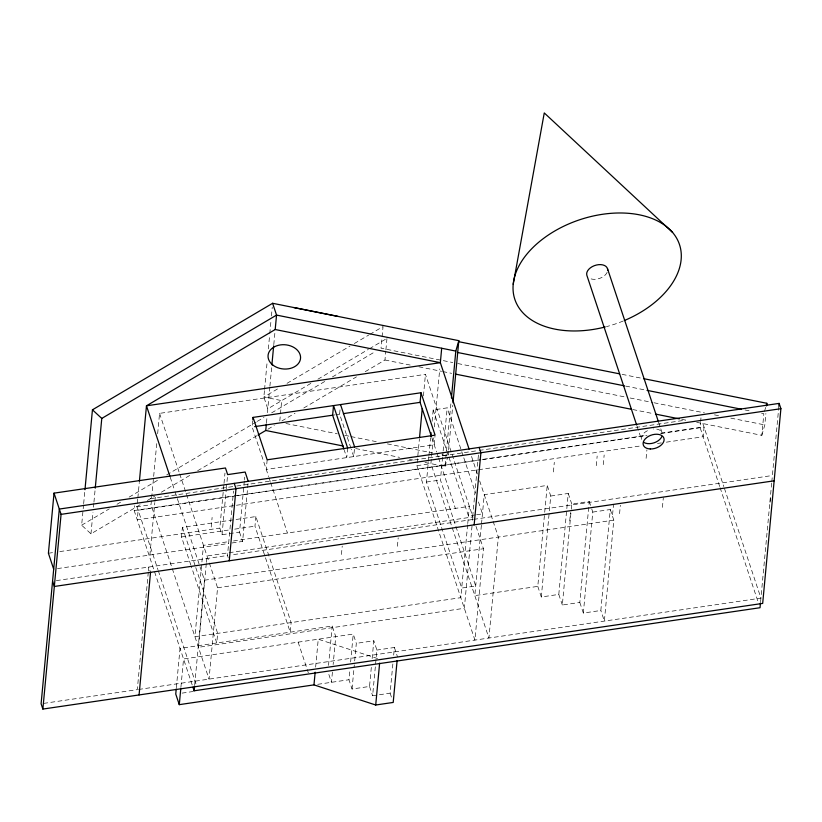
<?xml version="1.0" encoding="UTF-8"?>
<svg xmlns="http://www.w3.org/2000/svg" width="822" height="822" viewBox="0 0 822 822"><rect width="100%" height="100%" fill="white"/><g stroke="black" fill="none" stroke-linecap="round" stroke-linejoin="round"><path stroke-width="0.62" stroke-dasharray="4.11 3.08" d="M140.069 504.79L90.975 533.817L81.645 525.196L83.546 504.913M83.669 503.639L84.974 489.696M90.975 533.817L92.989 512.26M93.472 507.184L93.821 503.383M93.944 502.119L95.126 489.439M192.173 684.89L134.181 510.544L134.633 505.736M137.736 499.108L137.017 506.773L151.012 504.718L156.951 441.28M137.86 497.824L139.298 482.493M157.66 433.677L159.56 413.374L425.447 374.349L472.886 516.935L472.29 523.275M148.299 572.153L137.305 689.637L42.364 703.581M148.422 570.879L148.782 567.046L150.539 572.348M149.902 555.025L154.803 502.602M154.926 501.328L155.399 496.211M190.817 564.991L181.498 536.961L182.392 527.344L255.858 516.565L291.132 622.583L290.228 632.2L254.964 526.172L255.858 516.565M176.35 687.706L180.028 648.373L332.211 626.035L335.746 636.639L333.136 664.546M180.943 686.894L183.553 658.977L353.234 634.07L356.316 643.349L354.426 663.652M194.701 684.777L204.483 580.209L175.065 491.803M206.281 563.573L198.451 647.304L464.338 608.28L472.167 524.549M206.404 562.31L206.99 555.96L472.886 516.935M211.213 527.036L212.117 517.418M244.309 480.993L239.531 532.142L222.032 534.711L219.834 528.084L223.892 484.61M224.016 483.326L224.971 473.102M222.032 534.711L226.225 489.953M226.338 488.679L227.653 474.613M209.343 563.029L217.573 587.771L209.035 679.116L151.012 504.718M228.197 557.614L227.499 555.487L233.52 491.053M244.432 479.719L244.668 477.161M252.724 420.998L252.159 427.008L268.66 476.626M232.112 542.962L242.613 541.421L247.514 488.998M247.638 487.713L248.11 482.596M264.448 390.707L263.852 397.036L267.777 408.842L311.302 383.114M264.561 389.433L267.171 361.567M268.352 348.898L269.657 334.955M269.78 333.691L270.962 321.022M271.435 315.956L272.267 307.089M266.472 422.847L266.945 417.751M267.417 412.665L269.78 387.439M269.904 386.176L271.661 367.29M273.788 344.623L274.959 332.037M267.171 459.806L266.266 469.424L434.201 444.774L434.982 436.359M279.788 420.977L281.689 400.622L263.852 397.036L278.196 388.549M315.638 667.115L318.248 639.208L379.99 659.336M350.912 448.103L339.63 414.175L340.072 409.366M347.634 447.99L346.74 457.607L344.315 450.343M328.533 665.368L332.211 626.035M341.438 554.49L342.229 546.075M332.417 672.16L331.472 682.311L328.338 672.889M354.405 449.367L353.737 456.58L351.313 449.315M371.318 667.423L369.54 686.452L352.052 689.021L348.96 679.743L349.915 669.591M350.624 661.987L353.234 634.07M352.052 689.021L354.303 664.916M365.215 371.678L384.953 360.005L385.795 351.097M385.908 349.823L386.977 338.366M372.15 658.545L373.815 640.78L356.316 643.349M392.844 663.981L390.121 693.162L372.623 695.731L376.897 650.058L373.815 640.78M397.416 546.27L398.197 537.855M393.676 655.103L394.396 647.489L376.897 650.058M476.02 526.357L483.459 548.736L474.921 640.091L416.908 465.694L419.395 439.051M423.433 395.916L425.447 374.349M442.565 457.217L440.438 479.986L475.702 586.004L461.707 588.059L426.443 482.041L428.334 461.8M428.457 460.536L428.807 456.734M428.93 455.47L430.584 437.756M432.125 421.306L433.184 409.921L447.178 407.866L461.368 450.528M493.118 521.323L498.358 537.074L488.915 638.036L430.903 463.639L433.389 436.965M434.335 426.895L439.749 368.975M442.688 455.943L443.037 452.151M443.161 450.888L447.178 407.866M425.025 462.457L445.01 466.475L451.062 401.804M448.493 450.98L448.021 456.056L441.229 454.689M448.617 449.716L452.768 405.328M467.626 524.806L460.813 597.676L194.927 636.711L203.466 545.356L228.526 541.677M467.749 523.542L469.352 506.331L233.54 540.948M478.425 455.018L472.393 519.545L231.301 554.932M481.384 525.279L474.808 595.621L537.783 586.384L544.596 513.534M481.507 524.015L484.25 494.659L547.226 485.422L550.75 496.026L549.312 511.356M544.709 512.26L547.226 485.422M550.75 496.026L568.238 493.457L558.796 594.419L541.308 596.988L549.199 512.63M553.401 471.941L554.305 462.334M569.718 520.984L570.509 512.568M571.29 509.167L571.773 504.061L589.261 501.492L579.818 602.454L562.33 605.013L571.167 510.441M596.258 465.653L597.162 456.035M592.785 512.085L610.284 509.527L600.841 610.489L583.343 613.048L592.785 512.085L591.224 507.38M603.256 464.625L604.16 455.008M612.575 514.695L613.469 505.078M610.284 509.527L613.808 520.12L604.365 621.083L600.841 610.489M619.572 513.668L620.363 505.253M646.113 458.337L646.904 449.922M662.429 507.369L663.323 497.762M719.692 486.47L700.067 427.481L700.519 422.672M700.632 421.47L700.971 417.864M696.707 422.333L761.819 435.341L763.844 413.713L760.073 412.952M761.819 435.341L764.809 424.923L765.888 413.466M760.586 601.714L771.673 483.151M771.796 481.877L778.896 405.924M770.666 498.286L769.69 504.359M764.511 411.39L765.837 406.756M445.01 466.475L447.692 457.186M287.032 383.329L349.946 346.134M354.354 343.524L368.708 335.047M369.808 334.39L383.052 326.56L381.028 348.199L452.758 362.533M317.888 379.219L368.338 349.391M369.438 348.744L385.888 339.013M81.645 525.196L109.264 508.869M117.001 504.297L121.42 501.687M129.157 497.115L160.085 478.825M166.712 474.911L256.197 422.005M257.296 421.347L263.934 417.432M271.661 412.86L324.69 381.5M332.417 376.938L375.51 351.456M147.302 500.516L154.793 496.087M161.389 492.183L191.043 474.643M197.64 470.749L256.967 435.67M267.9 429.218L274.322 425.416M281.864 420.956L295.026 413.178M303.801 407.989L356.44 376.866M332.633 415.202L334.965 414.863M336.126 414.689L339.63 414.175M150.395 498.677L235.482 486.192M236.746 486.008L477.921 450.61M479.185 450.425L685.651 420.114L680.616 419.107M416.908 465.694L430.903 463.639M134.181 510.544L233.15 496.015M234.414 495.83L646.78 435.3M660.734 433.256L700.067 427.481M235.719 495.892L138.168 510.205L137.264 519.823L477.305 469.907M236.993 495.697L480.911 459.899M482.175 459.714L646.996 435.516M660.95 433.471L704.053 427.142L703.149 436.759L666.354 442.164M478.579 469.722L640.985 445.884M657.477 443.469L661.278 442.904M426.443 482.041L440.438 479.986M48.406 553.247L53.481 552.497M59.831 551.572L219.834 528.084M181.498 536.961L229.626 529.892M234.691 529.152L254.964 526.172M57.489 568.588L228.619 543.476M475.455 514.921L468.458 515.949L448.997 457.453M476.616 514.747L482.452 513.894L477.582 499.273M56.369 580.609L227.499 555.487M473.657 519.36L772.392 475.506M204.483 580.209L613.808 520.12M217.573 587.771L483.459 548.736M138.569 689.463L760.925 598.108L724.223 487.765M182.094 693.121L193.509 691.446M317.724 684.325L348.96 679.743M622.131 374.359L642.27 378.377M625.665 386.083L645.763 390.101M744.999 409.942L751.277 411.195M457.782 363.54L625.141 396.995M630.176 398.002L652.822 402.533M654.086 402.78L704.413 412.85M714.482 414.863L720.771 416.117M730.84 418.131L764.809 424.923M384.953 360.005L412.634 365.533M418.922 366.797L441.568 371.318M442.832 371.575L451.638 373.332M632.806 409.551L652.935 413.579M285.933 423.505L337.277 433.821M344.798 435.331L349.802 436.328M351.056 436.585L377.36 441.866M387.378 443.88L432.464 452.932M355.762 448.555L399.513 457.34M409.51 459.344L413.261 460.094M702.861 423.556L723.812 486.552M720.093 487.682L758.007 601.663M658.504 421.994L662.152 432.947A10.84 6.884 -18.4 0 0 653.428 428.981M637.071 426.269L641.53 439.657A10.84 6.884 -18.4 0 1 649.77 429.742M589.261 501.492L590.833 506.198M568.238 493.457L571.773 504.061M579.818 602.454L583.343 613.048M558.796 594.419L562.33 605.013M537.783 586.384L541.308 596.988M471.54 456.467L477.623 474.746M479.647 480.839L492.717 520.11M461.779 451.74L463.392 456.621M463.803 457.833L475.558 493.179M433.184 409.921L448.596 456.231M431.776 437.499L436.595 451.977M436.996 453.179L438.188 456.775M438.588 457.977L455.357 508.386M394.396 647.489L397.478 656.768M390.121 693.162L391.662 697.806M369.54 686.452L372.623 695.731M269.061 477.818L270.263 481.425M270.664 482.627L287.433 533.036M298.129 642.157L308.322 672.786M239.531 532.142L242.613 541.421M159.56 413.374L179.299 472.712M179.699 473.914L208.952 561.847M170.236 477.263L174.665 490.59M182.392 527.344L195.369 566.337M195.77 567.56L217.666 633.372L216.761 642.979L191.228 566.204M136.966 506.619L157.927 569.615M158.327 570.828L196.797 686.473M623.148 321.042A86.762 55.064 -18.4 0 1 606.461 326.642M607.139 272.349A10.84 6.884 -18.4 0 1 589.271 278.155"/><path stroke-width="1.23" d="M248.234 481.322L245.151 472.044L227.653 474.613L225.454 467.985L54.026 493.149L48.406 553.247L53.687 569.153M42.867 709.067L41.1 703.766L59.318 509.054L779.133 403.397L780.9 408.698L762.682 603.41L42.867 709.067L61.075 514.356L54.026 493.149M84.974 489.696L92.444 409.808L272.616 303.287L337.955 316.398M95.249 488.165L101.774 418.429L92.444 409.808M139.411 481.219L146.47 405.811L275.195 329.519L440.345 362.677L469.115 449.161M139.072 694.939L150.539 572.348M176.227 688.97L175.754 694.045L179.278 704.649L313.973 684.88L375.716 705.009L393.204 702.44L397.118 660.569M179.278 704.649L180.83 688.158M760.473 602.916L760.021 607.725L194.136 690.788L194.588 685.98M229.256 560.789L236.006 488.679L234.239 483.377M252.837 419.795L253.063 417.401L420.987 392.752L435.095 435.157L267.171 459.806L253.063 417.401M258.067 435.023L265.753 430.481L266.349 424.111M271.897 364.773L273.664 345.887M275.195 329.519L276.552 315.093L272.616 303.287M343.915 449.131L332.633 415.202L333.527 405.585L347.634 447.99M313.973 684.88L315.165 672.191M375.716 705.009L379.63 663.138M431.375 436.287L420.093 402.359L420.987 392.752M419.518 437.777L422.241 408.606M430.697 436.492L431.057 432.701M441.691 348.251L440.345 362.677L146.47 405.811L169.835 476.051M451.422 398.002L455.809 351.086L458.82 340.668L293.803 307.541M453.004 402.801L458.82 340.668M474.15 524.847L480.901 452.727L479.134 447.425M766.597 405.832L766.834 403.283L643.523 378.634M778.896 405.924L779.133 403.397M513.205 284.289L544.267 112.933L672.591 232.451M766.176 405.606L766.834 403.283M101.774 418.429L276.552 315.093L455.809 351.086M254.676 426.639L332.633 415.202M343.401 413.62L420.093 402.359M61.075 514.356L780.9 408.698M774.16 480.808L54.334 586.466L52.567 581.164M458.553 341.654L619.613 373.856M457.33 352.433L624.401 385.837M647.017 390.358L741.228 409.192M455.409 374.092L631.543 409.305M655.453 414.083L679.352 418.86M265.753 430.481L343.257 446.038M607.489 268.619L658.103 420.782M636.67 425.056L586.857 275.319A10.84 6.884 -18.4 0 1 596.474 265.023A10.84 6.884 -18.4 0 1 607.663 270.428M340.524 404.558L354.631 446.973M192.965 687.254L194.136 690.788M661.802 436.688A10.84 6.884 -18.4 0 1 643.945 442.493M605.239 326.961A86.762 55.064 -18.4 0 1 518.137 267.52A86.762 55.064 -18.4 0 1 657.302 220.82A86.762 55.064 -18.4 0 1 624.319 320.549M650.233 448.966A10.84 6.884 -18.4 0 0 663.919 438.249A10.84 6.884 -18.4 0 0 646.657 437.592A10.84 6.884 -18.4 0 0 650.233 448.966M272.616 364.865A16.317 12.145 5.3 0 0 299.958 360.858A16.317 12.145 5.3 0 0 280.323 344.921A16.317 12.145 5.3 0 0 272.616 364.865"/></g></svg>
